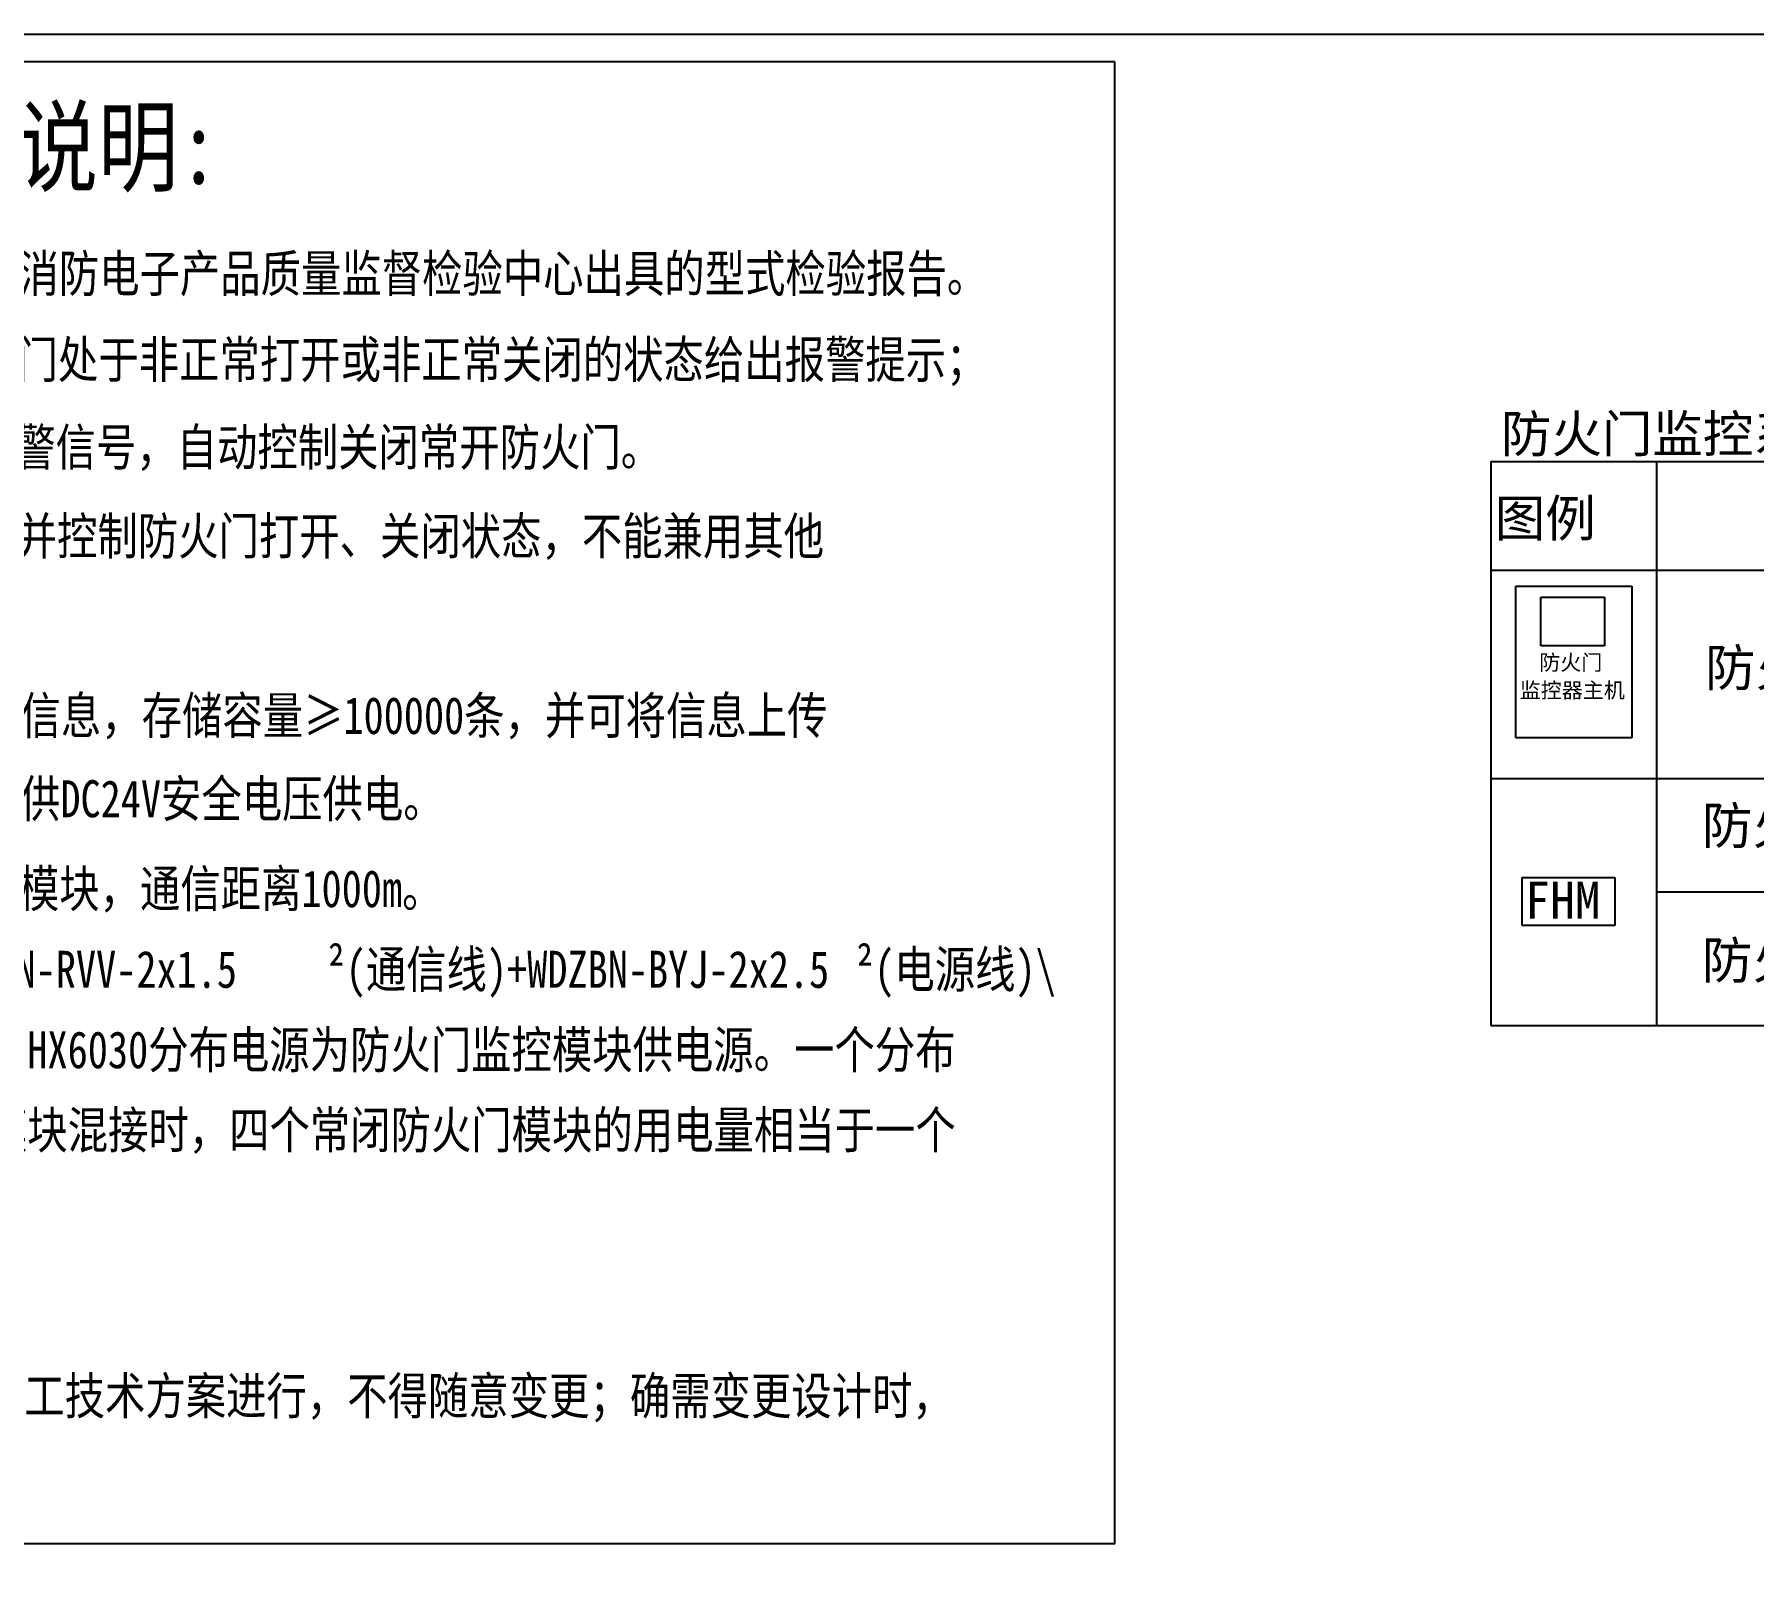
# Model space of a CAD drawing. Header units: millimetres. Extents: x -633009578 to 5705885, y -633235091 to 2571734.
# Drawn here: x 2443671 to 2457612, y 2039019 to 2051542 of the extents above; entities that cross this region are included whole.
import ezdxf

# ---------------------------------------------------------------- set-up
doc = ezdxf.new("R2010")
doc.units = ezdxf.units.MM
doc.header["$LTSCALE"] = 1000
doc.header["$MEASUREMENT"] = 0
doc.layers.get('0').update_dxf_attribs({"color": 9})
doc.styles.add('-仿宋_GB2312', font='simhei.ttf')
doc.styles.add('ELEC-DIM', font='simhei.ttf')
doc.styles.add('MtXpl_ISOCPEUR', font='simhei.ttf')

msp = doc.modelspace()

# ---------------------------------------------------------------- linework, layer by layer
at = {"color": 4, "linetype": 'Continuous'}
for p, q in [((2455481.5, 2048078.6, 3914.5), (2455481.5, 2043504.7, 3914.5)), ((2455481.5, 2048078.6, 3914.5), (2471777.4, 2048078.6, 3914.5)), ((2456824.9, 2048078.6, 3914.5), (2456824.9, 2043504.7, 3914.5)), ((2455481.5, 2047197.3, 3914.5), (2471777.4, 2047197.3, 3914.5)), ((2455684.4, 2047066.4, 3914.5), (2456624.6, 2047066.4, 3914.5)), ((2455684.4, 2045836.2, 3914.5), (2455684.4, 2047066.4, 3914.5)), ((2456624.6, 2047066.4, 3914.5), (2456624.6, 2045836.2, 3914.5)), ((2455888.1, 2046976.9, 3914.5), (2456402.3, 2046976.9, 3914.5)), ((2455888.1, 2046584.5, 3914.5), (2455888.1, 2046976.9, 3914.5)), ((2456402.3, 2046976.9, 3914.5), (2456402.3, 2046584.5, 3914.5)), ((2456402.3, 2046584.5, 3914.5), (2455888.1, 2046584.5, 3914.5)), ((2456624.6, 2045836.2, 3914.5), (2455684.4, 2045836.2, 3914.5)), ((2455481.5, 2045506.9, 3914.5), (2471777.4, 2045506.9, 3914.5)), ((2455736.2, 2044705.3, 3914.5), (2456487.4, 2044705.3, 3914.5)), ((2455736.2, 2044314.9, 3914.5), (2455736.2, 2044705.3, 3914.5)), ((2456487.4, 2044705.3, 3914.5), (2456487.4, 2044314.9, 3914.5)), ((2456824.9, 2044586.9, 3914.5), (2471777.4, 2044586.9, 3914.5)), ((2456487.4, 2044314.9, 3914.5), (2455736.2, 2044314.9, 3914.5)), ((2455481.5, 2043504.7, 3914.5), (2471777.4, 2043504.7, 3914.5)), ((2455481.5, 2043504.7, 3914.5), (2471777.4, 2043504.7, 3914.5)), ((2455481.5, 2043504.7, 3914.5), (2471777.4, 2043504.7, 3914.5))]:
    msp.add_line(p, q, dxfattribs=at)
for points, elevation in [([(2478188.5, 2051541.9), (2431186.5, 2051541.9), (2431186.5, 2021086.4), (2478188.5, 2021086.4)], 4359.4), ([(2452431.3, 2051320.6), (2431728.9, 2051320.6), (2431728.9, 2039302.2), (2452431.3, 2039302.2)], 3914.5), ([(2452431.3, 2051320.6), (2431728.9, 2051320.6), (2431728.9, 2039302.2), (2452431.3, 2039302.2)], 3914.5)]:
    msp.add_lwpolyline(points, close=True, dxfattribs=dict(elevation=elevation))

# ---------------------------------------------------------------- texts
at = {"color": 4, "lineweight": 35, "style": '-仿宋_GB2312', "width": 0.8}
msp.add_text('防火门监控系统设计说明:', height=600, dxfattribs=at).set_placement((2437638.6, 2050330, 3914.5))
at = {"lineweight": 35, "width": 0.8}
for s, style, p in [('1、防火门监控系统应满足GB29364-2012《防火门监控器》的规定，必须具有国家消防电子产品质量监督检验中心出具的型式检验报告。', '-仿宋_GB2312', (2431925.2, 2049452.5, 3914.5)), ('1、防火门监控系统应满足GB29364-2012《防火门监控器》的规定，必须具有国家消防电子产品质量监督检验中心出具的型式检验报告。', '-仿宋_GB2312', (2431925.2, 2049452.5, 3914.5)), ('2、防火门监控系统对防火门的开启、关闭及故障状态等动态信息进行监控，防火门处于非正常打开或非正常关闭的状态给出报警提示；', '-仿宋_GB2312', (2431913.9, 2048754.9, 3914.5)), ('能保持防火门常开，可现场手动关闭或复位防火门，当火灾发生时接收火灾报警信号，自动控制关闭常开防火门。', '-仿宋_GB2312', (2432385.3, 2048044.5, 3914.5)), ('3、防火门监控器主机专用于防火门监控系统并独立安装在消防控制室，用于显示并控制防火门打开、关闭状态，不能兼用其他', '-仿宋_GB2312', (2431906.5, 2047323.5, 3914.5)), ('4、防火门监控器主机能监控管理254/508组单/双开防火门，并记录防火门的状态信息，存储容量≥100000条，并可将信息上传', '-仿宋_GB2312', (2431941.4, 2045868.3, 3914.5)), ('至图形显示装置。防火门集中电源给MC门磁开关、电动闭门器或电磁释放器提供DC24V安全电压供电。', '-仿宋_GB2312', (2432424.9, 2045193.2, 3914.5)), ('5、防火门监控器主机采用报警两总线通信，连接管理254/508个单/双防火门监控模块，通信距离1000m。', '-仿宋_GB2312', (2431927.4, 2044464.1, 3914.5)), ('6、当防火门监控模块数量少于30个时，由监控主机为监控模块供电，故采用WDZBN-RVV-2x1.5', '-仿宋_GB2312', (2431899.5, 2043810, 3914.5)), ('²', 'MtXpl_ISOCPEUR', (2446051.4, 2043810, 3914.5)), ('(通信线)+WDZBN-BYJ-2x2.5', '-仿宋_GB2312', (2446195.4, 2043810, 3914.5)), ('²', 'MtXpl_ISOCPEUR', (2450337.4, 2043810, 3914.5)), ('(电源线)\\', '-仿宋_GB2312', (2450481.4, 2043810, 3914.5)), ('JDG20同管敷设,或沿弱电桥架敷设；当防火门监控模块大于30个时，需要增加HX6030分布电源为防火门监控模块供电源。一个分布', '-仿宋_GB2312', (2432487.1, 2043157.8, 3914.5)), ('电源可以为30个常开防火门监控模块供电，当常闭防火门模块和常开防火门模块混接时，四个常闭防火门模块的用电量相当于一个', '-仿宋_GB2312', (2432483.7, 2042507.3, 3914.5)), ('8、防火门监控系统的施工应考虑线路的压降损耗，按照批准的工程设计文件和施工技术方案进行，不得随意变更；确需变更设计时，', '-仿宋_GB2312', (2431968.1, 2040351, 3914.5))]:
    msp.add_text(s, height=300, dxfattribs=dict(at, style=style)).set_placement(p)
at = {"color": 4, "linetype": 'Continuous', "style": 'ELEC-DIM'}
for s, height, p in [('防火门监控系统设计图例:', 300, (2455564.1, 2048152.6, 3914.5)), ('图例', 300, (2455513.4, 2047467.8, 3914.5)), ('防火门', 125.02, (2455873.8, 2046386, 3914.5)), ('防火门监控器主机', 300, (2457218.7, 2046256.2, 3914.5)), ('监控器主机', 125.02, (2455715.7, 2046160.8, 3914.5)), ('防火门监控模块', 300, (2457193.9, 2044976.1, 3914.5)), ('FHM', 300, (2455756.8, 2044371.1, 3914.5)), ('防火门监控模块', 300, (2457193.9, 2043884, 3914.5))]:
    msp.add_text(s, height=height, dxfattribs=at).set_placement(p)

doc.saveas('drawing.dxf')
